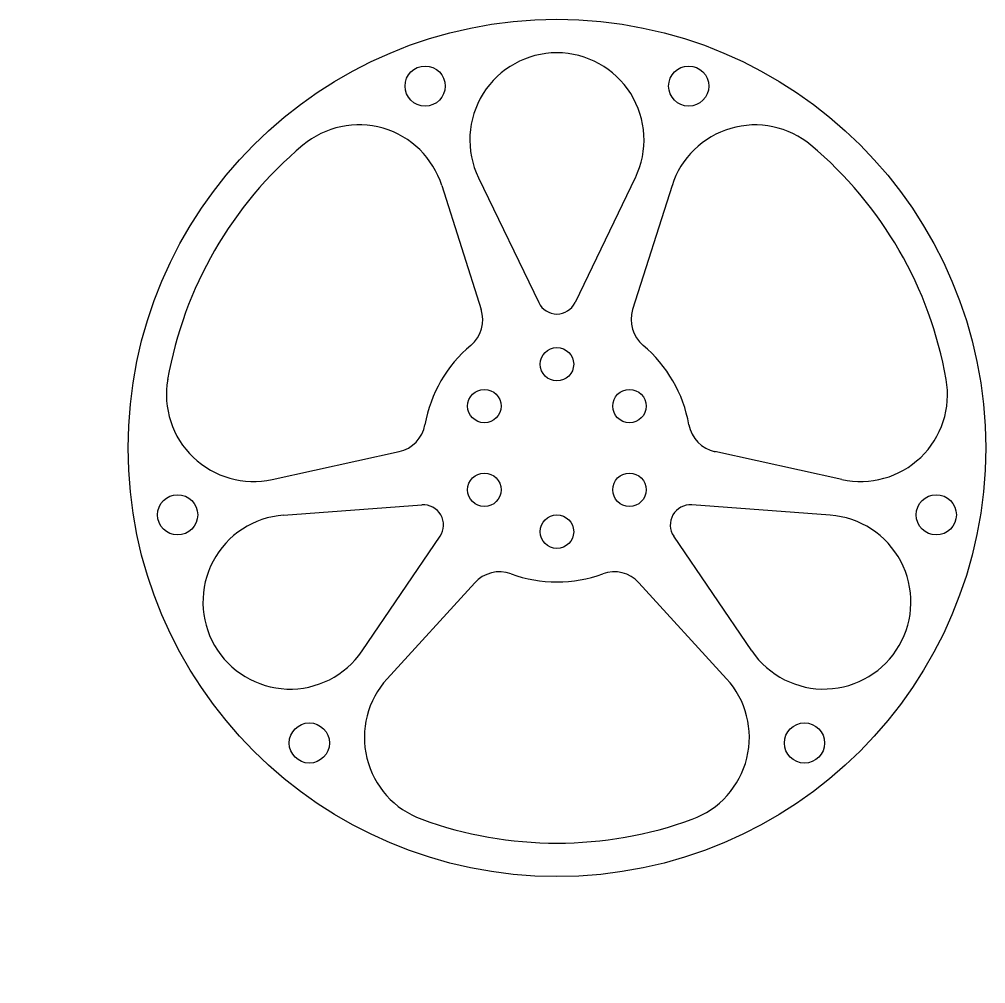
# Model space of a CAD drawing. Header units: millimetres. Extents: x -80 to 64, y -80 to 64.
import ezdxf

# ---------------------------------------------------------------- set-up
doc = ezdxf.new("R2010")
doc.units = ezdxf.units.MM

# ---------------------------------------------------------------- blocks, each defined once
blk = doc.blocks.new('*U2')
blk.add_circle((0, 0), 2.5)
blk = doc.blocks.new('*U3')
at = {"color": 0, "linetype": 'ByBlock', "lineweight": -2, "transparency": 16777216}
blk.add_blockref('*U2', (0, 12.5), dxfattribs=at)
for p, rotation in [((-10.83, 6.25), 59.99999999999999), ((10.83, 6.25), 299.9999999999999), ((-10.83, -6.25), 120), ((10.83, -6.25), 240), ((0, -12.5), 180)]:
    blk.add_blockref('*U2', p, dxfattribs=dict(at, rotation=rotation))
blk = doc.blocks.new('*U12')
for p, q in [((-27.11, 22.53), (-18.1, 3.88)), ((-3.7, 22.53), (-12.7, 3.88)), ((1.78, 21.35), (-4.1, 2.84)), ((27.11, -22.53), (8.15, -18.36))]:
    blk.add_line(p, q)
blk = doc.blocks.new('*U13')
at = {"color": 0, "linetype": 'ByBlock', "lineweight": -2, "transparency": 16777216}
for p, rotation in [((-23.13, 4.43), 120), ((7.73, -22.25), 240)]:
    blk.add_blockref('*U12', p, dxfattribs=dict(at, rotation=rotation))
blk.add_blockref('*U12', (15.4, 17.82), dxfattribs=at)
blk = doc.blocks.new('*U14')
for centre, radius, start, end in [((-22.65, 19.01), 13, 90, 205.7715), ((-22.65, 19.01), 13, 334.2285, 90), ((6.92, 8.24), 13, 50, 162.3927), ((-22.65, -26.99), 59, 10, 50), ((-22.65, -3.99), 3, 205.7715, 334.2285), ((-6.58, -7.84), 5, 162.3927, 230), ((-22.65, -26.99), 20, 10.0013, 50), ((22.65, -19.01), 13, 257.6073, 10), ((1.97, -22.65), 5, 190.0013, 258.4504)]:
    blk.add_arc(centre, radius, start, end)
blk = doc.blocks.new('*U15')
at = {"color": 0, "linetype": 'ByBlock', "lineweight": -2, "transparency": 16777216}
blk.add_blockref('*U14', (22.65, 26.99), dxfattribs=at)
for p, rotation in [((-34.7, 6.12), 120), ((12.05, -33.11), 240)]:
    blk.add_blockref('*U14', p, dxfattribs=dict(at, rotation=rotation))
blk = doc.blocks.new('*U16')
for centre in [(-19.67, 0), (19.67, 0)]:
    blk.add_circle(centre, 3)
blk = doc.blocks.new('*U17')
at = {"color": 0, "linetype": 'ByBlock', "lineweight": -2, "transparency": 16777216}
blk.add_blockref('*U16', (0, 54.03), dxfattribs=at)
for p, rotation in [((-46.79, -27.02), 120), ((46.79, -27.02), 240)]:
    blk.add_blockref('*U16', p, dxfattribs=dict(at, rotation=rotation))

msp = doc.modelspace()

# ---------------------------------------------------------------- linework, layer by layer
msp.add_circle((0, 0), 64)

# ---------------------------------------------------------------- block references
for name in ['*U15', '*U17', '*U13', '*U3']:
    msp.add_blockref(name, (0, 0))

doc.saveas('drawing.dxf')
